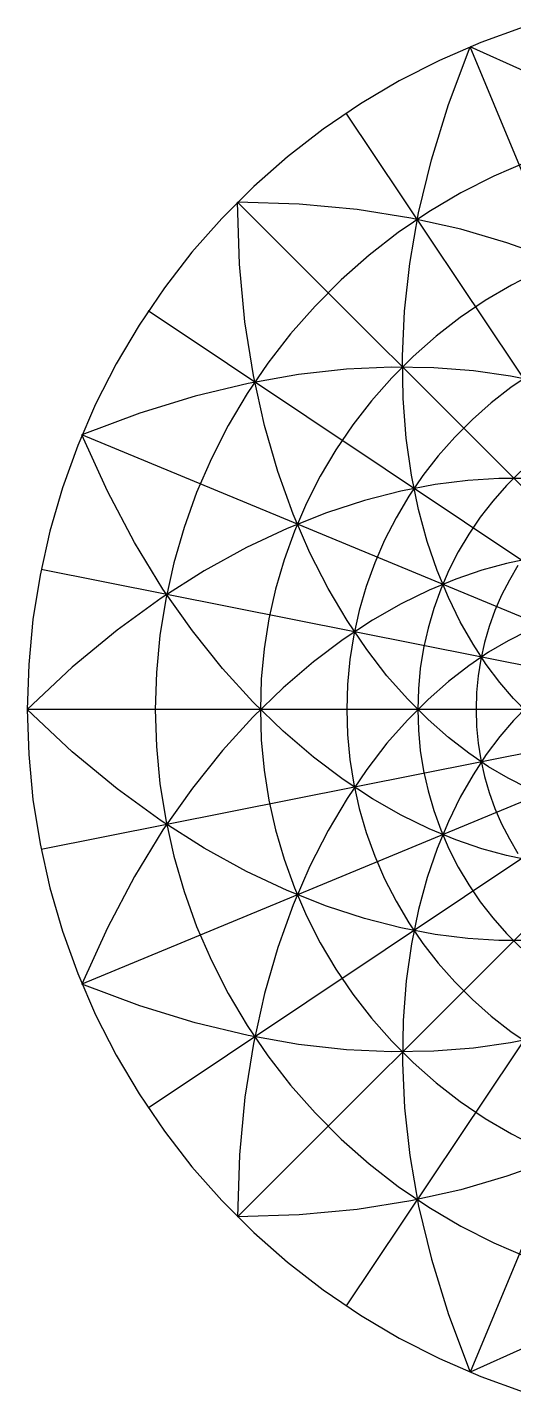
# Model space of a CAD drawing. Header units: metres. Extents: x -40000 to 40000, y -40000 to 40000.
# Drawn here: x -40000 to -12889, y -38042 to 38042 of the extents above; entities that cross this region are included whole.
import ezdxf

# ---------------------------------------------------------------- set-up
doc = ezdxf.new("R2010")
doc.units = ezdxf.units.M

msp = doc.modelspace()

# ---------------------------------------------------------------- linework, layer by layer
at = {"color": 0}
for p, q in [((-16526, 33734), (-15307, 36955)), ((-12168, 35539), (-15307, 36955)), ((-17478, 30642), (-16526, 33734)), ((-18188, 27689), (-17478, 30642)), ((-28177, 24842), (-28284, 28284)), ((-24842, 28177), (-28284, 28284)), ((-21621, 27874), (-24842, 28177)), ((-18621, 27400), (-21621, 27874)), ((-18680, 24879), (-18188, 27689)), ((-15837, 26778), (-18621, 27400)), ((-13264, 26032), (-15837, 26778)), ((-10896, 25180), (-13264, 26032)), ((-27874, 21621), (-28177, 24842)), ((-18974, 22216), (-18680, 24879)), ((-19094, 19703), (-18974, 22216)), ((-27400, 18621), (-27874, 21621)), ((-19703, 19094), (-22216, 18974)), ((-17341, 19057), (-19703, 19094)), ((-19057, 17341), (-19094, 19703)), ((-15129, 18884), (-17341, 19057)), ((-24879, 18680), (-27689, 18188)), ((-26778, 15837), (-27400, 18621)), ((-22216, 18974), (-24879, 18680)), ((-13066, 18591), (-15129, 18884)), ((-11150, 18195), (-13066, 18591)), ((-27689, 18188), (-30642, 17478)), ((-30642, 17478), (-33734, 16526)), ((-18884, 15129), (-19057, 17341)), ((-33734, 16526), (-36955, 15307)), ((-35539, 12168), (-36955, 15307)), ((-26032, 13264), (-26778, 15837)), ((-18591, 13066), (-18884, 15129)), ((-25180, 10896), (-26032, 13264)), ((-18195, 11150), (-18591, 13066)), ((-19186, 12176), (-21204, 11657)), ((-17264, 12543), (-19186, 12176)), ((-15441, 12774), (-17264, 12543)), ((-13719, 12883), (-15441, 12774)), ((-12098, 12883), (-13719, 12883)), ((-34026, 9309), (-35539, 12168)), ((-21204, 11657), (-23314, 10971)), ((-23314, 10971), (-25510, 10100)), ((-24243, 8728), (-25180, 10896)), ((-17711, 9377), (-18195, 11150)), ((-25510, 10100), (-27786, 9028)), ((-32440, 6718), (-34026, 9309)), ((-17152, 7745), (-17711, 9377)), ((-27786, 9028), (-30133, 7737)), ((-23236, 6751), (-24243, 8728)), ((-11976, 8416), (-13290, 8144)), ((-30133, 7737), (-32541, 6208)), ((-16532, 6247), (-17152, 7745)), ((-14668, 7766), (-16108, 7273)), ((-13290, 8144), (-14668, 7766)), ((-16108, 7273), (-17605, 6652)), ((-32541, 6208), (-34998, 4421)), ((-30800, 4384), (-32440, 6718)), ((-22176, 4957), (-23236, 6751)), ((-17605, 6652), (-19154, 5893)), ((-15864, 4880), (-16532, 6247)), ((-19154, 5893), (-20750, 4982)), ((-20750, 4982), (-22385, 3907)), ((-21077, 3338), (-22176, 4957)), ((-15156, 3639), (-15864, 4880)), ((-34998, 4421), (-37490, 2359)), ((-29126, 2292), (-30800, 4384)), ((-22385, 3907), (-24051, 2655)), ((-13200, 3835), (-14285, 3193)), ((-12146, 4373), (-13200, 3835)), ((-19951, 1886), (-21077, 3338)), ((-14285, 3193), (-15394, 2438)), ((-14419, 2517), (-15156, 3639)), ((-37490, 2359), (-40000, 0)), ((-27434, 431), (-29126, 2292)), ((-24051, 2655), (-25737, 1214)), ((-15394, 2438), (-16524, 1562)), ((-13663, 1508), (-14419, 2517)), ((-18810, 591), (-19951, 1886)), ((-16524, 1562), (-17665, 555)), ((-25737, 1214), (-27434, -431)), ((-12894, 608), (-13663, 1508)), ((-37490, -2359), (-40000, 0)), ((-25737, -1214), (-27434, 431)), ((-17665, -555), (-18810, 591)), ((-17665, 555), (-18810, -591)), ((-12121, -190), (-12894, 608)), ((-12121, 190), (-12894, -608)), ((-27434, -431), (-29126, -2292)), ((-18810, -591), (-19951, -1886)), ((-16524, -1562), (-17665, -555)), ((-12894, -608), (-13663, -1508)), ((-24051, -2655), (-25737, -1214)), ((-13663, -1508), (-14419, -2517)), ((-19951, -1886), (-21077, -3338)), ((-15394, -2438), (-16524, -1562)), ((-34998, -4421), (-37490, -2359)), ((-29126, -2292), (-30800, -4384)), ((-22385, -3907), (-24051, -2655)), ((-14285, -3193), (-15394, -2438)), ((-14419, -2517), (-15156, -3639)), ((-21077, -3338), (-22176, -4957)), ((-15156, -3639), (-15864, -4880)), ((-13200, -3835), (-14285, -3193)), ((-32541, -6208), (-34998, -4421)), ((-30800, -4384), (-32440, -6718)), ((-20750, -4982), (-22385, -3907)), ((-12146, -4373), (-13200, -3835)), ((-22176, -4957), (-23236, -6751)), ((-19154, -5893), (-20750, -4982)), ((-15864, -4880), (-16532, -6247)), ((-17605, -6652), (-19154, -5893)), ((-32440, -6718), (-34026, -9309)), ((-30133, -7737), (-32541, -6208)), ((-23236, -6751), (-24243, -8728)), ((-16108, -7273), (-17605, -6652)), ((-16532, -6247), (-17152, -7745)), ((-14668, -7766), (-16108, -7273)), ((-27786, -9028), (-30133, -7737)), ((-17152, -7745), (-17711, -9377)), ((-13290, -8144), (-14668, -7766)), ((-11976, -8416), (-13290, -8144)), ((-25510, -10100), (-27786, -9028)), ((-24243, -8728), (-25180, -10896)), ((-34026, -9309), (-35539, -12168)), ((-17711, -9377), (-18195, -11150)), ((-23314, -10971), (-25510, -10100)), ((-25180, -10896), (-26032, -13264)), ((-21204, -11657), (-23314, -10971)), ((-18195, -11150), (-18591, -13066)), ((-35539, -12168), (-36955, -15307)), ((-19186, -12176), (-21204, -11657)), ((-17264, -12543), (-19186, -12176)), ((-15441, -12774), (-17264, -12543)), ((-13719, -12883), (-15441, -12774)), ((-12098, -12883), (-13719, -12883)), ((-26032, -13264), (-26778, -15837)), ((-18591, -13066), (-18884, -15129)), ((-18884, -15129), (-19057, -17341)), ((-33734, -16526), (-36955, -15307)), ((-26778, -15837), (-27400, -18621)), ((-30642, -17478), (-33734, -16526)), ((-27689, -18188), (-30642, -17478)), ((-19057, -17341), (-19094, -19703)), ((-24879, -18680), (-27689, -18188)), ((-11150, -18195), (-13066, -18591)), ((-27400, -18621), (-27874, -21621)), ((-22216, -18974), (-24879, -18680)), ((-19703, -19094), (-22216, -18974)), ((-15129, -18884), (-17341, -19057)), ((-13066, -18591), (-15129, -18884)), ((-17341, -19057), (-19703, -19094)), ((-19094, -19703), (-18974, -22216)), ((-27874, -21621), (-28177, -24842)), ((-18974, -22216), (-18680, -24879)), ((-28177, -24842), (-28284, -28284)), ((-18680, -24879), (-18188, -27689)), ((-10896, -25180), (-13264, -26032)), ((-13264, -26032), (-15837, -26778)), ((-15837, -26778), (-18621, -27400)), ((-21621, -27874), (-24842, -28177)), ((-18621, -27400), (-21621, -27874)), ((-18188, -27689), (-17478, -30642)), ((-24842, -28177), (-28284, -28284)), ((-17478, -30642), (-16526, -33734)), ((-16526, -33734), (-15307, -36955)), ((-12168, -35539), (-15307, -36955))]:
    msp.add_line(p, q, dxfattribs=at)
at = {"layer": '1', "color": 1}
for p, q in [((-12361, 38042), (-14725, 37191)), ((-14725, 37191), (-17031, 36193)), ((0, 0), (-15307, 36955)), ((-17031, 36193), (-19270, 35052)), ((-19270, 35052), (-21433, 33773)), ((-21433, 33773), (-23511, 32361)), ((0, 0), (-22223, 33259)), ((-23511, 32361), (-25497, 30820)), ((-25497, 30820), (-27382, 29159)), ((-12100, 30561), (-13995, 29741)), ((-13995, 29741), (-15835, 28803)), ((-27382, 29159), (-29159, 27382)), ((0, 0), (-28284, 28284)), ((-15835, 28803), (-17612, 27752)), ((-17612, 27752), (-19320, 26592)), ((-29159, 27382), (-30820, 25497)), ((-19320, 26592), (-20952, 25326)), ((-30820, 25497), (-32361, 23511)), ((-20952, 25326), (-22500, 23960)), ((-11500, 24439), (-13012, 23668)), ((-22500, 23960), (-23960, 22500)), ((-13012, 23668), (-14472, 22805)), ((-32361, 23511), (-33773, 21433)), ((0, 0), (-33259, 22223)), ((-23960, 22500), (-25326, 20952)), ((-14472, 22805), (-15876, 21851)), ((-33773, 21433), (-35052, 19270)), ((-15876, 21851), (-17216, 20811)), ((-25326, 20952), (-26592, 19320)), ((-17216, 20811), (-18489, 19689)), ((-35052, 19270), (-36193, 17031)), ((-26592, 19320), (-27752, 17612)), ((-18489, 19689), (-19689, 18489)), ((-19689, 18489), (-20811, 17216)), ((-11892, 18739), (-13045, 17956)), ((-27752, 17612), (-28803, 15835)), ((-13045, 17956), (-14147, 17101)), ((-36193, 17031), (-37191, 14725)), ((-20811, 17216), (-21851, 15876)), ((-14147, 17101), (-15193, 16179)), ((-15193, 16179), (-16179, 15193)), ((0, 0), (-36955, 15307)), ((-28803, 15835), (-29741, 13995)), ((-21851, 15876), (-22805, 14472)), ((-37191, 14725), (-38042, 12361)), ((-22805, 14472), (-23668, 13012)), ((-16179, 15193), (-17101, 14147)), ((-29741, 13995), (-30561, 12100)), ((-17101, 14147), (-17956, 13045)), ((-23668, 13012), (-24439, 11500)), ((-17956, 13045), (-18739, 11892)), ((-12484, 13295), (-13295, 12484)), ((-38042, 12361), (-38743, 9948)), ((-13295, 12484), (-14052, 11625)), ((-30561, 12100), (-31260, 10157)), ((-24439, 11500), (-25113, 9943)), ((-18739, 11892), (-19449, 10692)), ((-14052, 11625), (-14754, 10720)), ((-19449, 10692), (-20082, 9450)), ((-14754, 10720), (-15398, 9772)), ((-38743, 9948), (-39292, 7495)), ((-31260, 10157), (-31836, 8174)), ((-25113, 9943), (-25687, 8346)), ((-20082, 9450), (-20636, 8170)), ((-15398, 9772), (-15982, 8786)), ((-15982, 8786), (-16502, 7765)), ((0, 0), (-39231, 7804)), ((-31836, 8174), (-32287, 6159)), ((-25687, 8346), (-26161, 6717)), ((-20636, 8170), (-21108, 6858)), ((-16502, 7765), (-16957, 6714)), ((-12653, 8030), (-13132, 7220)), ((-39292, 7495), (-39685, 5013)), ((-21108, 6858), (-21497, 5519)), ((-13132, 7220), (-13560, 6381)), ((-32287, 6159), (-32610, 4120)), ((-26161, 6717), (-26531, 5061)), ((-16957, 6714), (-17345, 5636)), ((-13560, 6381), (-13934, 5517)), ((-21497, 5519), (-21801, 4159)), ((-17345, 5636), (-17665, 4535)), ((-13934, 5517), (-14253, 4631)), ((-39685, 5013), (-39921, 2512)), ((-26531, 5061), (-26796, 3385)), ((-14253, 4631), (-14515, 3727)), ((-32610, 4120), (-32804, 2064)), ((-21801, 4159), (-22019, 2782)), ((-17665, 4535), (-17914, 3417)), ((-26796, 3385), (-26956, 1696)), ((-17914, 3417), (-18094, 2286)), ((-14515, 3727), (-14721, 2808)), ((-39921, 2512), (-40000, 0)), ((-22019, 2782), (-22150, 1394)), ((-18094, 2286), (-18202, 1145)), ((-14721, 2808), (-14868, 1878)), ((-32804, 2064), (-32869, 0)), ((-26956, 1696), (-27009, 0)), ((-14868, 1878), (-14957, 941)), ((-22150, 1394), (-22194, 0)), ((-18202, 1145), (-18238, 0)), ((-14957, 941), (-14986, 0)), ((-40000, 0), (-39921, -2512)), ((0, 0), (-40000, 0)), ((0, 0), (-39231, -7804)), ((0, 0), (-36955, -15307)), ((0, 0), (-33259, -22223)), ((-32869, 0), (-32804, -2064)), ((0, 0), (-28284, -28284)), ((-27009, 0), (-26956, -1696)), ((0, 0), (-22223, -33259)), ((-22194, 0), (-22150, -1394)), ((-18238, 0), (-18202, -1145)), ((0, 0), (-15307, -36955)), ((-14986, 0), (-14957, -941)), ((-22150, -1394), (-22019, -2782)), ((-18202, -1145), (-18094, -2286)), ((-14957, -941), (-14868, -1878)), ((-32804, -2064), (-32610, -4120)), ((-26956, -1696), (-26796, -3385)), ((-14868, -1878), (-14721, -2808)), ((-39921, -2512), (-39685, -5013)), ((-22019, -2782), (-21801, -4159)), ((-18094, -2286), (-17914, -3417)), ((-14721, -2808), (-14515, -3727)), ((-26796, -3385), (-26531, -5061)), ((-17914, -3417), (-17665, -4535)), ((-14515, -3727), (-14253, -4631)), ((-32610, -4120), (-32287, -6159)), ((-21801, -4159), (-21497, -5519)), ((-17665, -4535), (-17345, -5636)), ((-39685, -5013), (-39292, -7495)), ((-26531, -5061), (-26161, -6717)), ((-14253, -4631), (-13934, -5517)), ((-21497, -5519), (-21108, -6858)), ((-17345, -5636), (-16957, -6714)), ((-13934, -5517), (-13560, -6381)), ((-32287, -6159), (-31836, -8174)), ((-26161, -6717), (-25687, -8346)), ((-16957, -6714), (-16502, -7765)), ((-13560, -6381), (-13132, -7220)), ((-39292, -7495), (-38743, -9948)), ((-21108, -6858), (-20636, -8170)), ((-13132, -7220), (-12653, -8030)), ((-31836, -8174), (-31260, -10157)), ((-25687, -8346), (-25113, -9943)), ((-20636, -8170), (-20082, -9450)), ((-16502, -7765), (-15982, -8786)), ((-15982, -8786), (-15398, -9772)), ((-20082, -9450), (-19449, -10692)), ((-15398, -9772), (-14754, -10720)), ((-38743, -9948), (-38042, -12361)), ((-31260, -10157), (-30561, -12100)), ((-25113, -9943), (-24439, -11500)), ((-19449, -10692), (-18739, -11892)), ((-14754, -10720), (-14052, -11625)), ((-30561, -12100), (-29741, -13995)), ((-24439, -11500), (-23668, -13012)), ((-18739, -11892), (-17956, -13045)), ((-14052, -11625), (-13295, -12484)), ((-38042, -12361), (-37191, -14725)), ((-13295, -12484), (-12484, -13295)), ((-23668, -13012), (-22805, -14472)), ((-17956, -13045), (-17101, -14147)), ((-29741, -13995), (-28803, -15835)), ((-17101, -14147), (-16179, -15193)), ((-37191, -14725), (-36193, -17031)), ((-22805, -14472), (-21851, -15876)), ((-16179, -15193), (-15193, -16179)), ((-28803, -15835), (-27752, -17612)), ((-21851, -15876), (-20811, -17216)), ((-15193, -16179), (-14147, -17101)), ((-36193, -17031), (-35052, -19270)), ((-20811, -17216), (-19689, -18489)), ((-14147, -17101), (-13045, -17956)), ((-27752, -17612), (-26592, -19320)), ((-13045, -17956), (-11892, -18739)), ((-19689, -18489), (-18489, -19689)), ((-35052, -19270), (-33773, -21433)), ((-26592, -19320), (-25326, -20952)), ((-18489, -19689), (-17216, -20811)), ((-25326, -20952), (-23960, -22500)), ((-17216, -20811), (-15876, -21851)), ((-33773, -21433), (-32361, -23511)), ((-15876, -21851), (-14472, -22805)), ((-23960, -22500), (-22500, -23960)), ((-14472, -22805), (-13012, -23668)), ((-32361, -23511), (-30820, -25497)), ((-22500, -23960), (-20952, -25326)), ((-13012, -23668), (-11500, -24439)), ((-30820, -25497), (-29159, -27382)), ((-20952, -25326), (-19320, -26592)), ((-19320, -26592), (-17612, -27752)), ((-29159, -27382), (-27382, -29159)), ((-17612, -27752), (-15835, -28803)), ((-15835, -28803), (-13995, -29741)), ((-27382, -29159), (-25497, -30820)), ((-13995, -29741), (-12100, -30561)), ((-25497, -30820), (-23511, -32361)), ((-23511, -32361), (-21433, -33773)), ((-21433, -33773), (-19270, -35052)), ((-19270, -35052), (-17031, -36193)), ((-17031, -36193), (-14725, -37191)), ((-14725, -37191), (-12361, -38042))]:
    msp.add_line(p, q, dxfattribs=at)

doc.saveas('drawing.dxf')
